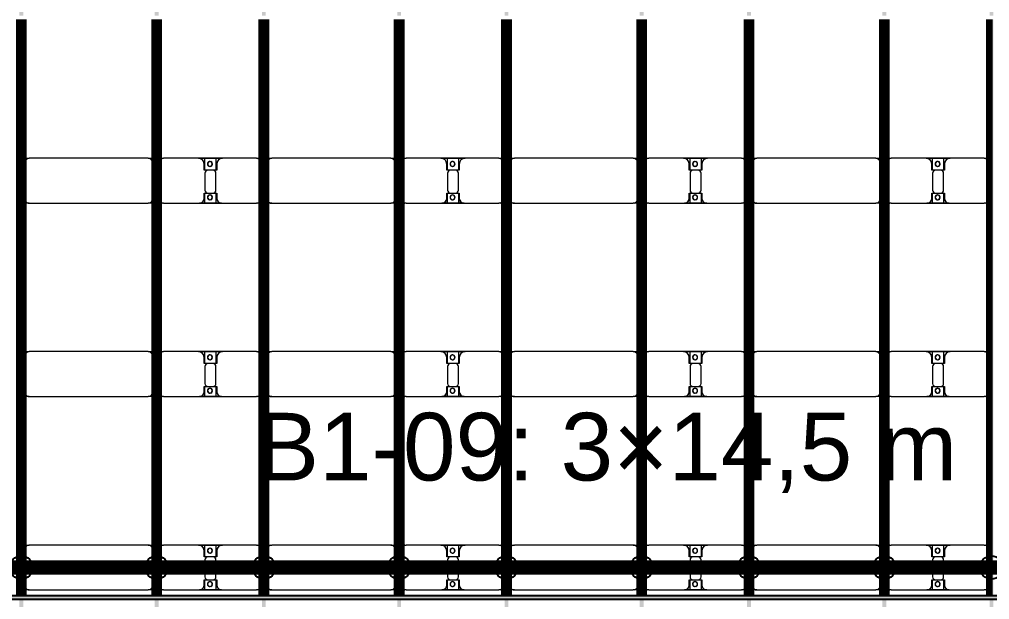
# Model space of a CAD drawing. Header units: millimetres. Extents: x -268744 to 115753, y -96240 to -10461.
# Drawn here: x -129239 to -119199, y -64648 to -58647 of the extents above; entities that cross this region are included whole.
import ezdxf

# ---------------------------------------------------------------- set-up
doc = ezdxf.new("R2010")
doc.units = ezdxf.units.MM
doc.layers.add('A-GENM', color=13, linetype='Continuous', lineweight=9)
doc.layers.add('S-BEAM', color=12, linetype='Continuous', lineweight=9)
doc.layers.add('GC-GHI CHU', color=2, linetype='Continuous')
doc.layers.add('GC-HOP 40x60 GIA CUONG', color=1, linetype='Continuous')
doc.styles.add('GC_VN', font='arial.ttf')

# ---------------------------------------------------------------- blocks, each defined once
blk = doc.blocks.new('Dầm C52 - Hộp 40x60-V24-KHUNG KẾT CẤU BÈ PIN 1')
at = {"layer": 'S-BEAM', "lineweight": 25}
blk.add_hatch(color=4, dxfattribs=at).paths.add_polyline_path([(-145811, -20), (145811, -20), (145811, 20), (-145811, 20)])
at = {"layer": 'S-BEAM', "color": 4, "lineweight": 25}
for p, q in [((-145811, 20), (145811, 20)), ((145811, -20), (-145811, -20))]:
    blk.add_line(p, q, dxfattribs=at)
blk = doc.blocks.new('Dai phao do pin - DẢI PHAO ĐỠ PIN-V32-KHUNG KẾT CẤU BÈ PIN 1')
at = {"layer": 'A-GENM', "color": 7}
for p, q in [((52028, 242), (52090, 242)), ((52028, 242), (52090, 242)), ((53320, 242), (52090, 242)), ((53320, 242), (53388, 242)), ((53320, 242), (53388, 242)), ((53428, 242), (53480, 242)), ((53428, 242), (53480, 242)), ((53840, 242), (53480, 242)), ((53840, 242), (54022, 242)), ((54022, 242), (53840, 242)), ((53908, 242), (54090, 242)), ((53908, 116), (53908, 242)), ((54090, 242), (53908, 242)), ((54022, 242), (54022, 116)), ((54440, 242), (54090, 242)), ((54440, 242), (54498, 242)), ((54440, 242), (54498, 242)), ((54538, 242), (54600, 242)), ((54538, 242), (54600, 242)), ((55830, 242), (54600, 242)), ((55830, 242), (55898, 242)), ((55830, 242), (55898, 242)), ((55938, 242), (55990, 242)), ((55938, 242), (55990, 242)), ((56350, 242), (55990, 242)), ((56350, 242), (56532, 242)), ((56532, 242), (56350, 242)), ((56418, 242), (56600, 242)), ((56418, 116), (56418, 242)), ((56600, 242), (56418, 242)), ((56532, 242), (56532, 116)), ((56950, 242), (56600, 242)), ((56950, 242), (57008, 242)), ((56950, 242), (57008, 242)), ((57048, 242), (57110, 242)), ((57048, 242), (57110, 242)), ((58340, 242), (57110, 242)), ((58340, 242), (58408, 242)), ((58340, 242), (58408, 242)), ((58448, 242), (58500, 242)), ((58448, 242), (58500, 242)), ((58860, 242), (58500, 242)), ((58860, 242), (59042, 242)), ((59042, 242), (58860, 242)), ((58928, 242), (59110, 242)), ((58928, 116), (58928, 242)), ((59110, 242), (58928, 242)), ((59042, 242), (59042, 116)), ((59460, 242), (59110, 242)), ((59460, 242), (59518, 242)), ((59460, 242), (59518, 242)), ((59558, 242), (59620, 242)), ((59558, 242), (59620, 242)), ((60850, 242), (59620, 242)), ((60850, 242), (60918, 242)), ((60850, 242), (60918, 242)), ((60958, 242), (61010, 242)), ((60958, 242), (61010, 242)), ((61370, 242), (61010, 242)), ((61370, 242), (61552, 242)), ((61552, 242), (61370, 242)), ((61438, 242), (61620, 242)), ((61438, 116), (61438, 242)), ((61620, 242), (61438, 242)), ((61552, 242), (61552, 116)), ((61970, 242), (61620, 242)), ((61970, 242), (62028, 242)), ((61970, 242), (62028, 242)), ((52040, 192), (52040, -173)), ((53370, -173), (53370, 192)), ((53430, 192), (53430, -173)), ((53900, 118), (53900, 182)), ((53992, 118), (53900, 118)), ((54030, 118), (53938, 118)), ((54030, 182), (54030, 118)), ((54490, -173), (54490, 192)), ((54550, 192), (54550, -173)), ((55880, -173), (55880, 192)), ((55940, 192), (55940, -173)), ((56410, 118), (56410, 182)), ((56502, 118), (56410, 118)), ((56540, 118), (56448, 118)), ((56540, 182), (56540, 118)), ((57000, -173), (57000, 192)), ((57060, 192), (57060, -173)), ((58390, -173), (58390, 192)), ((58450, 192), (58450, -173)), ((58920, 118), (58920, 182)), ((59012, 118), (58920, 118)), ((59050, 118), (58958, 118)), ((59050, 182), (59050, 118)), ((59510, -173), (59510, 192)), ((59570, 192), (59570, -173)), ((60900, -173), (60900, 192)), ((60960, 192), (60960, -173)), ((61430, 118), (61430, 182)), ((61522, 118), (61430, 118)), ((61560, 118), (61468, 118)), ((61560, 182), (61560, 118)), ((62020, -173), (62020, 192)), ((53908, 88), (53908, -88)), ((54022, -88), (54022, 88)), ((56418, 88), (56418, -88)), ((56532, -88), (56532, 88)), ((58928, 88), (58928, -88)), ((59042, -88), (59042, 88)), ((61438, 88), (61438, -88)), ((61552, -88), (61552, 88)), ((53900, -173), (53900, -118)), ((53900, -118), (53992, -118)), ((53908, -223), (53908, -116)), ((53938, -118), (54030, -118)), ((54022, -116), (54022, -223)), ((54030, -118), (54030, -173)), ((56410, -173), (56410, -118)), ((56410, -118), (56502, -118)), ((56418, -223), (56418, -116)), ((56448, -118), (56540, -118)), ((56532, -116), (56532, -223)), ((56540, -118), (56540, -173)), ((58920, -173), (58920, -118)), ((58920, -118), (59012, -118)), ((58928, -223), (58928, -116)), ((58958, -118), (59050, -118)), ((59042, -116), (59042, -223)), ((59050, -118), (59050, -173)), ((61430, -173), (61430, -118)), ((61430, -118), (61522, -118)), ((61438, -223), (61438, -116)), ((61468, -118), (61560, -118)), ((61552, -116), (61552, -223)), ((61560, -118), (61560, -173)), ((52090, -223), (52028, -223)), ((52090, -223), (52028, -223)), ((52090, -223), (53320, -223)), ((53388, -223), (53320, -223)), ((53388, -223), (53320, -223)), ((53480, -223), (53428, -223)), ((53480, -223), (53428, -223)), ((53480, -223), (53850, -223)), ((54022, -223), (53850, -223)), ((53850, -223), (54022, -223)), ((54080, -223), (53908, -223)), ((53908, -223), (54080, -223)), ((54080, -223), (54440, -223)), ((54498, -223), (54440, -223)), ((54498, -223), (54440, -223)), ((54600, -223), (54538, -223)), ((54600, -223), (54538, -223)), ((54600, -223), (55830, -223)), ((55898, -223), (55830, -223)), ((55898, -223), (55830, -223)), ((55990, -223), (55938, -223)), ((55990, -223), (55938, -223)), ((55990, -223), (56360, -223)), ((56532, -223), (56360, -223)), ((56360, -223), (56532, -223)), ((56590, -223), (56418, -223)), ((56418, -223), (56590, -223)), ((56590, -223), (56950, -223)), ((57008, -223), (56950, -223)), ((57008, -223), (56950, -223)), ((57110, -223), (57048, -223)), ((57110, -223), (57048, -223)), ((57110, -223), (58340, -223)), ((58408, -223), (58340, -223)), ((58408, -223), (58340, -223)), ((58500, -223), (58448, -223)), ((58500, -223), (58448, -223)), ((58500, -223), (58870, -223)), ((59042, -223), (58870, -223)), ((58870, -223), (59042, -223)), ((59100, -223), (58928, -223)), ((58928, -223), (59100, -223)), ((59100, -223), (59460, -223)), ((59518, -223), (59460, -223)), ((59518, -223), (59460, -223)), ((59620, -223), (59558, -223)), ((59620, -223), (59558, -223)), ((59620, -223), (60850, -223)), ((60918, -223), (60850, -223)), ((60918, -223), (60850, -223)), ((61010, -223), (60958, -223)), ((61010, -223), (60958, -223)), ((61010, -223), (61380, -223)), ((61552, -223), (61380, -223)), ((61380, -223), (61552, -223)), ((61610, -223), (61438, -223)), ((61438, -223), (61610, -223)), ((61610, -223), (61970, -223)), ((62028, -223), (61970, -223)), ((62028, -223), (61970, -223))]:
    blk.add_line(p, q, dxfattribs=at)
for centre, radius, start, end in [((52090, 192), 50, 90, 180), ((52090, 192), 50, 150, 180), ((52090, 192), 50, 105, 135), ((53320, 192), 50, 360, 90), ((53320, 192), 50, 60, 90), ((53320, 192), 50, 15, 30), ((53480, 192), 50, 90, 180), ((53480, 192), 50, 105, 180), ((53840, 182), 60, 0, 90), ((53840, 182), 60, 0, 60), ((53959, 183), 25, 360, 180), ((53959, 183), 25, 360, 165), ((53961, 183), 25, 0, 180), ((53961, 183), 25, 90, 180), ((53961, 183), 25, 15, 75), ((54090, 182), 60, 90, 180), ((54090, 182), 60, 120, 180), ((54440, 192), 50, 0, 90), ((54440, 192), 50, 0, 75), ((54600, 192), 50, 90, 180), ((54600, 192), 50, 150, 180), ((54600, 192), 50, 105, 135), ((55830, 192), 50, 360, 90), ((55830, 192), 50, 60, 90), ((55830, 192), 50, 15, 30), ((55990, 192), 50, 90, 180), ((55990, 192), 50, 105, 180), ((56350, 182), 60, 0, 90), ((56350, 182), 60, 0, 60), ((56469, 183), 25, 360, 180), ((56469, 183), 25, 360, 165), ((56471, 183), 25, 0, 180), ((56471, 183), 25, 90, 180), ((56471, 183), 25, 15, 75), ((56600, 182), 60, 90, 180), ((56600, 182), 60, 120, 180), ((56950, 192), 50, 0, 90), ((56950, 192), 50, 0, 75), ((57110, 192), 50, 90, 180), ((57110, 192), 50, 150, 180), ((57110, 192), 50, 105, 135), ((58340, 192), 50, 0, 90), ((58340, 192), 50, 60, 90), ((58340, 192), 50, 15, 30), ((58500, 192), 50, 90, 180), ((58500, 192), 50, 105, 180), ((58860, 182), 60, 0, 90), ((58860, 182), 60, 0, 60), ((58979, 183), 25, 360, 180), ((58979, 183), 25, 360, 165), ((58981, 183), 25, 360, 180), ((58981, 183), 25, 90, 180), ((58981, 183), 25, 15, 75), ((59110, 182), 60, 90, 180), ((59110, 182), 60, 120, 180), ((59460, 192), 50, 360, 90), ((59460, 192), 50, 360, 75), ((59620, 192), 50, 90, 180), ((59620, 192), 50, 150, 180), ((59620, 192), 50, 105, 135), ((60850, 192), 50, 0, 90), ((60850, 192), 50, 59.6775, 90), ((60850, 192), 50, 15, 30), ((61010, 192), 50, 90, 180), ((61010, 192), 50, 105, 180), ((61370, 182), 60, 360, 90), ((61370, 182), 60, 360, 60), ((61489, 183), 25, 360, 180), ((61489, 183), 25, 360, 165), ((61491, 183), 25, 360, 180), ((61491, 183), 25, 90, 180), ((61491, 183), 25, 15, 75), ((61620, 182), 60, 90, 180), ((61620, 182), 60, 120, 180), ((61970, 192), 50, 360, 90), ((61970, 192), 50, 360, 75), ((53938, 88), 30, 90, 180), ((53959, 183), 25, 180, 360), ((53961, 183), 25, 180, 0), ((53961, 183), 25, 180, 300), ((53959, 183), 25, 210, 360), ((53961, 183), 25, 330, 345), ((53992, 88), 30, 0, 90), ((56448, 88), 30, 90, 180), ((56469, 183), 25, 180, 360), ((56471, 183), 25, 180, 0), ((56471, 183), 25, 180, 300), ((56469, 183), 25, 210, 360), ((56471, 183), 25, 330, 345), ((56502, 88), 30, 0, 90), ((58958, 88), 30, 90, 180), ((58979, 183), 25, 180, 0), ((58981, 183), 25, 180, 0), ((58981, 183), 25, 180, 300), ((58979, 183), 25, 210, 0), ((58981, 183), 25, 330, 345), ((59012, 88), 30, 360, 90), ((61468, 88), 30, 90, 180), ((61489, 183), 25, 180, 0), ((61491, 183), 25, 180, 0), ((61491, 183), 25, 180, 300), ((61489, 183), 25, 210, 360), ((61491, 183), 25, 330, 345), ((61522, 88), 30, 360, 90), ((53938, -88), 30, 180, 270), ((53992, -88), 30, 270, 0), ((56448, -88), 30, 180, 270), ((56502, -88), 30, 270, 0), ((58958, -88), 30, 180, 270), ((59012, -88), 30, 270, 0), ((61468, -88), 30, 180, 270), ((61522, -88), 30, 270, 0), ((52090, -173), 50, 180, 270), ((52090, -173), 50, 180, 210), ((53320, -173), 50, 270, 0), ((53320, -173), 50, 330, 0), ((53480, -173), 50, 180, 270), ((53480, -173), 50, 180, 255), ((53850, -173), 50, 270, 360), ((53850, -173), 50, 285, 360), ((53959, -162), 25, 360, 180), ((53959, -162), 25, 105, 165), ((53959, -162), 25, 180, 360), ((53959, -162), 25, 195, 360), ((53961, -162), 25, 0, 180), ((53961, -162), 25, 105, 180), ((53961, -162), 25, 180, 0), ((53961, -162), 25, 180, 270), ((53959, -162), 25, 360, 75), ((53961, -162), 25, 15, 75), ((53961, -162), 25, 285, 345), ((54080, -173), 50, 180, 270), ((54080, -173), 50, 180, 255), ((54440, -173), 50, 270, 360), ((54440, -173), 50, 285, 360), ((54600, -173), 50, 180, 270), ((54600, -173), 50, 180, 210), ((55830, -173), 50, 270, 0), ((55830, -173), 50, 330, 0), ((55990, -173), 50, 180, 270), ((55990, -173), 50, 180, 255), ((56360, -173), 50, 270, 360), ((56360, -173), 50, 285, 0), ((56469, -162), 25, 360, 180), ((56469, -162), 25, 105, 165), ((56469, -162), 25, 180, 0), ((56469, -162), 25, 195, 0), ((56471, -162), 25, 0, 180), ((56471, -162), 25, 105, 180), ((56471, -162), 25, 180, 0), ((56471, -162), 25, 180, 270), ((56469, -162), 25, 360, 75), ((56471, -162), 25, 15, 75), ((56471, -162), 25, 285, 345), ((56590, -173), 50, 180, 270), ((56590, -173), 50, 180, 255), ((56950, -173), 50, 270, 0), ((56950, -173), 50, 285, 0), ((57110, -173), 50, 180, 270), ((57110, -173), 50, 180, 210), ((58340, -173), 50, 270, 0), ((58340, -173), 50, 330, 360), ((58500, -173), 50, 180, 270), ((58500, -173), 50, 180, 255), ((58870, -173), 50, 270, 0), ((58870, -173), 50, 285, 0), ((58979, -162), 25, 360, 180), ((58979, -162), 25, 105, 165), ((58979, -162), 25, 180, 360), ((58979, -162), 25, 195, 360), ((58981, -162), 25, 360, 180), ((58981, -162), 25, 105, 180), ((58981, -162), 25, 180, 0), ((58981, -162), 25, 180, 270), ((58979, -162), 25, 360, 75), ((58981, -162), 25, 15, 75), ((58981, -162), 25, 285, 345), ((59100, -173), 50, 180, 270), ((59100, -173), 50, 180, 255), ((59460, -173), 50, 270, 360), ((59460, -173), 50, 285, 360), ((59620, -173), 50, 180, 270), ((59620, -173), 50, 180, 210), ((60850, -173), 50, 270, 360), ((60850, -173), 50, 330, 360), ((61010, -173), 50, 180, 270), ((61010, -173), 50, 180, 255), ((61380, -173), 50, 270, 0), ((61380, -173), 50, 285, 0), ((61489, -162), 25, 360, 180), ((61489, -162), 25, 105, 165), ((61489, -162), 25, 180, 360), ((61489, -162), 25, 195, 360), ((61491, -162), 25, 360, 180), ((61491, -162), 25, 105, 180), ((61491, -162), 25, 180, 0), ((61491, -162), 25, 180, 270), ((61489, -162), 25, 360, 75), ((61491, -162), 25, 15, 75), ((61491, -162), 25, 285, 345), ((61610, -173), 50, 180, 270), ((61610, -173), 50, 180, 255), ((61970, -173), 50, 270, 0), ((61970, -173), 50, 285, 0), ((52090, -173), 50, 240, 270), ((53320, -173), 50, 285, 300), ((54600, -173), 50, 240, 270), ((55830, -173), 50, 285, 300), ((57110, -173), 50, 240, 270), ((58340, -173), 50, 285, 300), ((59620, -173), 50, 240, 270), ((60850, -173), 50, 285, 300)]:
    blk.add_arc(centre, radius, start, end, dxfattribs=at)
blk = doc.blocks.new('Dai phao do pin - DẢI PHAO ĐỠ PIN-V33-KHUNG KẾT CẤU BÈ PIN 1')
at = {"layer": 'A-GENM', "color": 7}
for p, q in [((52028, 242), (52090, 242)), ((52028, 242), (52090, 242)), ((53320, 242), (52090, 242)), ((53320, 242), (53388, 242)), ((53320, 242), (53388, 242)), ((53428, 242), (53480, 242)), ((53428, 242), (53480, 242)), ((53840, 242), (53480, 242)), ((53840, 242), (54022, 242)), ((54022, 242), (53840, 242)), ((53908, 242), (54090, 242)), ((53908, 116), (53908, 242)), ((54090, 242), (53908, 242)), ((54022, 242), (54022, 116)), ((54440, 242), (54090, 242)), ((54440, 242), (54498, 242)), ((54440, 242), (54498, 242)), ((54538, 242), (54600, 242)), ((54538, 242), (54600, 242)), ((55830, 242), (54600, 242)), ((55830, 242), (55898, 242)), ((55830, 242), (55898, 242)), ((55938, 242), (55990, 242)), ((55938, 242), (55990, 242)), ((56350, 242), (55990, 242)), ((56350, 242), (56532, 242)), ((56532, 242), (56350, 242)), ((56418, 242), (56600, 242)), ((56418, 116), (56418, 242)), ((56600, 242), (56418, 242)), ((56532, 242), (56532, 116)), ((56950, 242), (56600, 242)), ((56950, 242), (57008, 242)), ((56950, 242), (57008, 242)), ((57048, 242), (57110, 242)), ((57048, 242), (57110, 242)), ((58340, 242), (57110, 242)), ((58340, 242), (58408, 242)), ((58340, 242), (58408, 242)), ((58448, 242), (58500, 242)), ((58448, 242), (58500, 242)), ((58860, 242), (58500, 242)), ((58860, 242), (59042, 242)), ((59042, 242), (58860, 242)), ((58928, 242), (59110, 242)), ((58928, 116), (58928, 242)), ((59110, 242), (58928, 242)), ((59042, 242), (59042, 116)), ((59460, 242), (59110, 242)), ((59460, 242), (59518, 242)), ((59460, 242), (59518, 242)), ((59558, 242), (59620, 242)), ((59558, 242), (59620, 242)), ((60850, 242), (59620, 242)), ((60850, 242), (60918, 242)), ((60850, 242), (60918, 242)), ((60958, 242), (61010, 242)), ((60958, 242), (61010, 242)), ((61370, 242), (61010, 242)), ((61370, 242), (61552, 242)), ((61552, 242), (61370, 242)), ((61438, 242), (61620, 242)), ((61438, 116), (61438, 242)), ((61620, 242), (61438, 242)), ((61552, 242), (61552, 116)), ((61970, 242), (61620, 242)), ((61970, 242), (62028, 242)), ((61970, 242), (62028, 242)), ((52040, 192), (52040, -173)), ((53370, -173), (53370, 192)), ((53430, 192), (53430, -173)), ((53900, 118), (53900, 182)), ((53992, 118), (53900, 118)), ((54030, 118), (53938, 118)), ((54030, 182), (54030, 118)), ((54490, -173), (54490, 192)), ((54550, 192), (54550, -173)), ((55880, -173), (55880, 192)), ((55940, 192), (55940, -173)), ((56410, 118), (56410, 182)), ((56502, 118), (56410, 118)), ((56540, 118), (56448, 118)), ((56540, 182), (56540, 118)), ((57000, -173), (57000, 192)), ((57060, 192), (57060, -173)), ((58390, -173), (58390, 192)), ((58450, 192), (58450, -173)), ((58920, 118), (58920, 182)), ((59012, 118), (58920, 118)), ((59050, 118), (58958, 118)), ((59050, 182), (59050, 118)), ((59510, -173), (59510, 192)), ((59570, 192), (59570, -173)), ((60900, -173), (60900, 192)), ((60960, 192), (60960, -173)), ((61430, 118), (61430, 182)), ((61522, 118), (61430, 118)), ((61560, 118), (61468, 118)), ((61560, 182), (61560, 118)), ((62020, -173), (62020, 192)), ((53908, 88), (53908, -88)), ((54022, -88), (54022, 88)), ((56418, 88), (56418, -88)), ((56532, -88), (56532, 88)), ((58928, 88), (58928, -88)), ((59042, -88), (59042, 88)), ((61438, 88), (61438, -88)), ((61552, -88), (61552, 88)), ((53900, -173), (53900, -118)), ((53900, -118), (53992, -118)), ((53908, -223), (53908, -116)), ((53938, -118), (54030, -118)), ((54022, -116), (54022, -223)), ((54030, -118), (54030, -173)), ((56410, -173), (56410, -118)), ((56410, -118), (56502, -118)), ((56418, -223), (56418, -116)), ((56448, -118), (56540, -118)), ((56532, -116), (56532, -223)), ((56540, -118), (56540, -173)), ((58920, -173), (58920, -118)), ((58920, -118), (59012, -118)), ((58928, -223), (58928, -116)), ((58958, -118), (59050, -118)), ((59042, -116), (59042, -223)), ((59050, -118), (59050, -173)), ((61430, -173), (61430, -118)), ((61430, -118), (61522, -118)), ((61438, -223), (61438, -116)), ((61468, -118), (61560, -118)), ((61552, -116), (61552, -223)), ((61560, -118), (61560, -173)), ((52090, -223), (52028, -223)), ((52090, -223), (52028, -223)), ((52090, -223), (53320, -223)), ((53388, -223), (53320, -223)), ((53388, -223), (53320, -223)), ((53480, -223), (53428, -223)), ((53480, -223), (53428, -223)), ((53480, -223), (53850, -223)), ((54022, -223), (53850, -223)), ((53850, -223), (54022, -223)), ((54080, -223), (53908, -223)), ((53908, -223), (54080, -223)), ((54080, -223), (54440, -223)), ((54498, -223), (54440, -223)), ((54498, -223), (54440, -223)), ((54600, -223), (54538, -223)), ((54600, -223), (54538, -223)), ((54600, -223), (55830, -223)), ((55898, -223), (55830, -223)), ((55898, -223), (55830, -223)), ((55990, -223), (55938, -223)), ((55990, -223), (55938, -223)), ((55990, -223), (56360, -223)), ((56532, -223), (56360, -223)), ((56360, -223), (56532, -223)), ((56590, -223), (56418, -223)), ((56418, -223), (56590, -223)), ((56590, -223), (56950, -223)), ((57008, -223), (56950, -223)), ((57008, -223), (56950, -223)), ((57110, -223), (57048, -223)), ((57110, -223), (57048, -223)), ((57110, -223), (58340, -223)), ((58408, -223), (58340, -223)), ((58408, -223), (58340, -223)), ((58500, -223), (58448, -223)), ((58500, -223), (58448, -223)), ((58500, -223), (58870, -223)), ((59042, -223), (58870, -223)), ((58870, -223), (59042, -223)), ((59100, -223), (58928, -223)), ((58928, -223), (59100, -223)), ((59100, -223), (59460, -223)), ((59518, -223), (59460, -223)), ((59518, -223), (59460, -223)), ((59620, -223), (59558, -223)), ((59620, -223), (59558, -223)), ((59620, -223), (60850, -223)), ((60918, -223), (60850, -223)), ((60918, -223), (60850, -223)), ((61010, -223), (60958, -223)), ((61010, -223), (60958, -223)), ((61010, -223), (61380, -223)), ((61552, -223), (61380, -223)), ((61380, -223), (61552, -223)), ((61610, -223), (61438, -223)), ((61438, -223), (61610, -223)), ((61610, -223), (61970, -223)), ((62028, -223), (61970, -223)), ((62028, -223), (61970, -223))]:
    blk.add_line(p, q, dxfattribs=at)
for centre, radius, start, end in [((52090, 192), 50, 90, 180), ((52090, 192), 50, 150, 180), ((52090, 192), 50, 105, 135), ((53320, 192), 50, 360, 90), ((53320, 192), 50, 60, 90), ((53320, 192), 50, 15, 30), ((53480, 192), 50, 90, 180), ((53480, 192), 50, 105, 180), ((53840, 182), 60, 0, 90), ((53840, 182), 60, 0, 60), ((53959, 183), 25, 360, 180), ((53959, 183), 25, 360, 165), ((53961, 183), 25, 0, 180), ((53961, 183), 25, 90, 180), ((53961, 183), 25, 15, 75), ((54090, 182), 60, 90, 180), ((54090, 182), 60, 120, 180), ((54440, 192), 50, 0, 90), ((54440, 192), 50, 0, 75), ((54600, 192), 50, 90, 180), ((54600, 192), 50, 150, 180), ((54600, 192), 50, 105, 135), ((55830, 192), 50, 360, 90), ((55830, 192), 50, 60, 90), ((55830, 192), 50, 15, 30), ((55990, 192), 50, 90, 180), ((55990, 192), 50, 105, 180), ((56350, 182), 60, 0, 90), ((56350, 182), 60, 0, 60), ((56469, 183), 25, 360, 180), ((56469, 183), 25, 360, 165), ((56471, 183), 25, 0, 180), ((56471, 183), 25, 90, 180), ((56471, 183), 25, 15, 75), ((56600, 182), 60, 90, 180), ((56600, 182), 60, 120, 180), ((56950, 192), 50, 0, 90), ((56950, 192), 50, 0, 75), ((57110, 192), 50, 90, 180), ((57110, 192), 50, 150, 180), ((57110, 192), 50, 105, 135), ((58340, 192), 50, 0, 90), ((58340, 192), 50, 60, 90), ((58340, 192), 50, 15, 30), ((58500, 192), 50, 90, 180), ((58500, 192), 50, 105, 180), ((58860, 182), 60, 0, 90), ((58860, 182), 60, 0, 60), ((58979, 183), 25, 360, 180), ((58979, 183), 25, 360, 165), ((58981, 183), 25, 360, 180), ((58981, 183), 25, 90, 180), ((58981, 183), 25, 15, 75), ((59110, 182), 60, 90, 180), ((59110, 182), 60, 120, 180), ((59460, 192), 50, 360, 90), ((59460, 192), 50, 360, 75), ((59620, 192), 50, 90, 180), ((59620, 192), 50, 150, 180), ((59620, 192), 50, 105, 135), ((60850, 192), 50, 0, 90), ((60850, 192), 50, 59.6775, 90), ((60850, 192), 50, 15, 30), ((61010, 192), 50, 90, 180), ((61010, 192), 50, 105, 180), ((61370, 182), 60, 360, 90), ((61370, 182), 60, 360, 60), ((61489, 183), 25, 360, 180), ((61489, 183), 25, 360, 165), ((61491, 183), 25, 360, 180), ((61491, 183), 25, 90, 180), ((61491, 183), 25, 15, 75), ((61620, 182), 60, 90, 180), ((61620, 182), 60, 120, 180), ((61970, 192), 50, 360, 90), ((61970, 192), 50, 360, 75), ((53938, 88), 30, 90, 180), ((53959, 183), 25, 180, 360), ((53961, 183), 25, 180, 0), ((53961, 183), 25, 180, 300), ((53959, 183), 25, 210, 360), ((53961, 183), 25, 330, 345), ((53992, 88), 30, 0, 90), ((56448, 88), 30, 90, 180), ((56469, 183), 25, 180, 360), ((56471, 183), 25, 180, 0), ((56471, 183), 25, 180, 300), ((56469, 183), 25, 210, 360), ((56471, 183), 25, 330, 345), ((56502, 88), 30, 0, 90), ((58958, 88), 30, 90, 180), ((58979, 183), 25, 180, 0), ((58981, 183), 25, 180, 0), ((58981, 183), 25, 180, 300), ((58979, 183), 25, 210, 0), ((58981, 183), 25, 330, 345), ((59012, 88), 30, 360, 90), ((61468, 88), 30, 90, 180), ((61489, 183), 25, 180, 0), ((61491, 183), 25, 180, 0), ((61491, 183), 25, 180, 300), ((61489, 183), 25, 210, 360), ((61491, 183), 25, 330, 345), ((61522, 88), 30, 360, 90), ((53938, -88), 30, 180, 270), ((53992, -88), 30, 270, 0), ((56448, -88), 30, 180, 270), ((56502, -88), 30, 270, 0), ((58958, -88), 30, 180, 270), ((59012, -88), 30, 270, 0), ((61468, -88), 30, 180, 270), ((61522, -88), 30, 270, 0), ((52090, -173), 50, 180, 270), ((52090, -173), 50, 180, 210), ((53320, -173), 50, 270, 0), ((53320, -173), 50, 330, 0), ((53480, -173), 50, 180, 270), ((53480, -173), 50, 180, 255), ((53850, -173), 50, 270, 360), ((53850, -173), 50, 285, 360), ((53959, -162), 25, 360, 180), ((53959, -162), 25, 105, 165), ((53959, -162), 25, 180, 360), ((53959, -162), 25, 195, 360), ((53961, -162), 25, 0, 180), ((53961, -162), 25, 105, 180), ((53961, -162), 25, 180, 0), ((53961, -162), 25, 180, 270), ((53959, -162), 25, 360, 75), ((53961, -162), 25, 15, 75), ((53961, -162), 25, 285, 345), ((54080, -173), 50, 180, 270), ((54080, -173), 50, 180, 255), ((54440, -173), 50, 270, 360), ((54440, -173), 50, 285, 360), ((54600, -173), 50, 180, 270), ((54600, -173), 50, 180, 210), ((55830, -173), 50, 270, 0), ((55830, -173), 50, 330, 0), ((55990, -173), 50, 180, 270), ((55990, -173), 50, 180, 255), ((56360, -173), 50, 270, 360), ((56360, -173), 50, 285, 0), ((56469, -162), 25, 360, 180), ((56469, -162), 25, 105, 165), ((56469, -162), 25, 180, 0), ((56469, -162), 25, 195, 0), ((56471, -162), 25, 0, 180), ((56471, -162), 25, 105, 180), ((56471, -162), 25, 180, 0), ((56471, -162), 25, 180, 270), ((56469, -162), 25, 360, 75), ((56471, -162), 25, 15, 75), ((56471, -162), 25, 285, 345), ((56590, -173), 50, 180, 270), ((56590, -173), 50, 180, 255), ((56950, -173), 50, 270, 0), ((56950, -173), 50, 285, 0), ((57110, -173), 50, 180, 270), ((57110, -173), 50, 180, 210), ((58340, -173), 50, 270, 0), ((58340, -173), 50, 330, 360), ((58500, -173), 50, 180, 270), ((58500, -173), 50, 180, 255), ((58870, -173), 50, 270, 0), ((58870, -173), 50, 285, 0), ((58979, -162), 25, 360, 180), ((58979, -162), 25, 105, 165), ((58979, -162), 25, 180, 360), ((58979, -162), 25, 195, 360), ((58981, -162), 25, 360, 180), ((58981, -162), 25, 105, 180), ((58981, -162), 25, 180, 0), ((58981, -162), 25, 180, 270), ((58979, -162), 25, 360, 75), ((58981, -162), 25, 15, 75), ((58981, -162), 25, 285, 345), ((59100, -173), 50, 180, 270), ((59100, -173), 50, 180, 255), ((59460, -173), 50, 270, 360), ((59460, -173), 50, 285, 360), ((59620, -173), 50, 180, 270), ((59620, -173), 50, 180, 210), ((60850, -173), 50, 270, 360), ((60850, -173), 50, 330, 360), ((61010, -173), 50, 180, 270), ((61010, -173), 50, 180, 255), ((61380, -173), 50, 270, 0), ((61380, -173), 50, 285, 0), ((61489, -162), 25, 360, 180), ((61489, -162), 25, 105, 165), ((61489, -162), 25, 180, 360), ((61489, -162), 25, 195, 360), ((61491, -162), 25, 360, 180), ((61491, -162), 25, 105, 180), ((61491, -162), 25, 180, 0), ((61491, -162), 25, 180, 270), ((61489, -162), 25, 360, 75), ((61491, -162), 25, 15, 75), ((61491, -162), 25, 285, 345), ((61610, -173), 50, 180, 270), ((61610, -173), 50, 180, 255), ((61970, -173), 50, 270, 0), ((61970, -173), 50, 285, 0), ((52090, -173), 50, 240, 270), ((53320, -173), 50, 285, 300), ((54600, -173), 50, 240, 270), ((55830, -173), 50, 285, 300), ((57110, -173), 50, 240, 270), ((58340, -173), 50, 285, 300), ((59620, -173), 50, 240, 270), ((60850, -173), 50, 285, 300)]:
    blk.add_arc(centre, radius, start, end, dxfattribs=at)
blk = doc.blocks.new('Dai phao do pin - DẢI PHAO ĐỠ PIN-V34-KHUNG KẾT CẤU BÈ PIN 1')
at = {"layer": 'A-GENM', "color": 7}
for p, q in [((52028, 242), (52090, 242)), ((52028, 242), (52090, 242)), ((53320, 242), (52090, 242)), ((53320, 242), (53388, 242)), ((53320, 242), (53388, 242)), ((53428, 242), (53480, 242)), ((53428, 242), (53480, 242)), ((53840, 242), (53480, 242)), ((53840, 242), (54022, 242)), ((54022, 242), (53840, 242)), ((53908, 242), (54090, 242)), ((53908, 116), (53908, 242)), ((54090, 242), (53908, 242)), ((54022, 242), (54022, 116)), ((54440, 242), (54090, 242)), ((54440, 242), (54498, 242)), ((54440, 242), (54498, 242)), ((54538, 242), (54600, 242)), ((54538, 242), (54600, 242)), ((55830, 242), (54600, 242)), ((55830, 242), (55898, 242)), ((55830, 242), (55898, 242)), ((55938, 242), (55990, 242)), ((55938, 242), (55990, 242)), ((56350, 242), (55990, 242)), ((56350, 242), (56532, 242)), ((56532, 242), (56350, 242)), ((56418, 242), (56600, 242)), ((56418, 116), (56418, 242)), ((56600, 242), (56418, 242)), ((56532, 242), (56532, 116)), ((56950, 242), (56600, 242)), ((56950, 242), (57008, 242)), ((56950, 242), (57008, 242)), ((57048, 242), (57110, 242)), ((57048, 242), (57110, 242)), ((58340, 242), (57110, 242)), ((58340, 242), (58408, 242)), ((58340, 242), (58408, 242)), ((58448, 242), (58500, 242)), ((58448, 242), (58500, 242)), ((58860, 242), (58500, 242)), ((58860, 242), (59042, 242)), ((59042, 242), (58860, 242)), ((58928, 242), (59110, 242)), ((58928, 116), (58928, 242)), ((59110, 242), (58928, 242)), ((59042, 242), (59042, 116)), ((59460, 242), (59110, 242)), ((59460, 242), (59518, 242)), ((59460, 242), (59518, 242)), ((59558, 242), (59620, 242)), ((59558, 242), (59620, 242)), ((60850, 242), (59620, 242)), ((60850, 242), (60918, 242)), ((60850, 242), (60918, 242)), ((60958, 242), (61010, 242)), ((60958, 242), (61010, 242)), ((61370, 242), (61010, 242)), ((61370, 242), (61552, 242)), ((61552, 242), (61370, 242)), ((61438, 242), (61620, 242)), ((61438, 116), (61438, 242)), ((61620, 242), (61438, 242)), ((61552, 242), (61552, 116)), ((61970, 242), (61620, 242)), ((61970, 242), (62028, 242)), ((61970, 242), (62028, 242)), ((52040, 192), (52040, -173)), ((53370, -173), (53370, 192)), ((53430, 192), (53430, -173)), ((53900, 118), (53900, 182)), ((53992, 118), (53900, 118)), ((54030, 118), (53938, 118)), ((54030, 182), (54030, 118)), ((54490, -173), (54490, 192)), ((54550, 192), (54550, -173)), ((55880, -173), (55880, 192)), ((55940, 192), (55940, -173)), ((56410, 118), (56410, 182)), ((56502, 118), (56410, 118)), ((56540, 118), (56448, 118)), ((56540, 182), (56540, 118)), ((57000, -173), (57000, 192)), ((57060, 192), (57060, -173)), ((58390, -173), (58390, 192)), ((58450, 192), (58450, -173)), ((58920, 118), (58920, 182)), ((59012, 118), (58920, 118)), ((59050, 118), (58958, 118)), ((59050, 182), (59050, 118)), ((59510, -173), (59510, 192)), ((59570, 192), (59570, -173)), ((60900, -173), (60900, 192)), ((60960, 192), (60960, -173)), ((61430, 118), (61430, 182)), ((61522, 118), (61430, 118)), ((61560, 118), (61468, 118)), ((61560, 182), (61560, 118)), ((62020, -173), (62020, 192)), ((53908, 88), (53908, -88)), ((54022, -88), (54022, 88)), ((56418, 88), (56418, -88)), ((56532, -88), (56532, 88)), ((58928, 88), (58928, -88)), ((59042, -88), (59042, 88)), ((61438, 88), (61438, -88)), ((61552, -88), (61552, 88)), ((53900, -173), (53900, -118)), ((53900, -118), (53992, -118)), ((53908, -223), (53908, -116)), ((53938, -118), (54030, -118)), ((54022, -116), (54022, -223)), ((54030, -118), (54030, -173)), ((56410, -173), (56410, -118)), ((56410, -118), (56502, -118)), ((56418, -223), (56418, -116)), ((56448, -118), (56540, -118)), ((56532, -116), (56532, -223)), ((56540, -118), (56540, -173)), ((58920, -173), (58920, -118)), ((58920, -118), (59012, -118)), ((58928, -223), (58928, -116)), ((58958, -118), (59050, -118)), ((59042, -116), (59042, -223)), ((59050, -118), (59050, -173)), ((61430, -173), (61430, -118)), ((61430, -118), (61522, -118)), ((61438, -223), (61438, -116)), ((61468, -118), (61560, -118)), ((61552, -116), (61552, -223)), ((61560, -118), (61560, -173)), ((52090, -223), (52028, -223)), ((52090, -223), (52028, -223)), ((52090, -223), (53320, -223)), ((53388, -223), (53320, -223)), ((53388, -223), (53320, -223)), ((53480, -223), (53428, -223)), ((53480, -223), (53428, -223)), ((53480, -223), (53850, -223)), ((54022, -223), (53850, -223)), ((53850, -223), (54022, -223)), ((54080, -223), (53908, -223)), ((53908, -223), (54080, -223)), ((54080, -223), (54440, -223)), ((54498, -223), (54440, -223)), ((54498, -223), (54440, -223)), ((54600, -223), (54538, -223)), ((54600, -223), (54538, -223)), ((54600, -223), (55830, -223)), ((55898, -223), (55830, -223)), ((55898, -223), (55830, -223)), ((55990, -223), (55938, -223)), ((55990, -223), (55938, -223)), ((55990, -223), (56360, -223)), ((56532, -223), (56360, -223)), ((56360, -223), (56532, -223)), ((56590, -223), (56418, -223)), ((56418, -223), (56590, -223)), ((56590, -223), (56950, -223)), ((57008, -223), (56950, -223)), ((57008, -223), (56950, -223)), ((57110, -223), (57048, -223)), ((57110, -223), (57048, -223)), ((57110, -223), (58340, -223)), ((58408, -223), (58340, -223)), ((58408, -223), (58340, -223)), ((58500, -223), (58448, -223)), ((58500, -223), (58448, -223)), ((58500, -223), (58870, -223)), ((59042, -223), (58870, -223)), ((58870, -223), (59042, -223)), ((59100, -223), (58928, -223)), ((58928, -223), (59100, -223)), ((59100, -223), (59460, -223)), ((59518, -223), (59460, -223)), ((59518, -223), (59460, -223)), ((59620, -223), (59558, -223)), ((59620, -223), (59558, -223)), ((59620, -223), (60850, -223)), ((60918, -223), (60850, -223)), ((60918, -223), (60850, -223)), ((61010, -223), (60958, -223)), ((61010, -223), (60958, -223)), ((61010, -223), (61380, -223)), ((61552, -223), (61380, -223)), ((61380, -223), (61552, -223)), ((61610, -223), (61438, -223)), ((61438, -223), (61610, -223)), ((61610, -223), (61970, -223)), ((62028, -223), (61970, -223)), ((62028, -223), (61970, -223))]:
    blk.add_line(p, q, dxfattribs=at)
for centre, radius, start, end in [((52090, 192), 50, 90, 180), ((52090, 192), 50, 150, 180), ((52090, 192), 50, 105, 135), ((53320, 192), 50, 360, 90), ((53320, 192), 50, 60, 90), ((53320, 192), 50, 15, 30), ((53480, 192), 50, 90, 180), ((53480, 192), 50, 105, 180), ((53840, 182), 60, 0, 90), ((53840, 182), 60, 0, 60), ((53959, 183), 25, 360, 180), ((53959, 183), 25, 360, 165), ((53961, 183), 25, 0, 180), ((53961, 183), 25, 90, 180), ((53961, 183), 25, 15, 75), ((54090, 182), 60, 90, 180), ((54090, 182), 60, 120, 180), ((54440, 192), 50, 0, 90), ((54440, 192), 50, 0, 75), ((54600, 192), 50, 90, 180), ((54600, 192), 50, 150, 180), ((54600, 192), 50, 105, 135), ((55830, 192), 50, 360, 90), ((55830, 192), 50, 60, 90), ((55830, 192), 50, 15, 30), ((55990, 192), 50, 90, 180), ((55990, 192), 50, 105, 180), ((56350, 182), 60, 0, 90), ((56350, 182), 60, 0, 60), ((56469, 183), 25, 360, 180), ((56469, 183), 25, 360, 165), ((56471, 183), 25, 0, 180), ((56471, 183), 25, 90, 180), ((56471, 183), 25, 15, 75), ((56600, 182), 60, 90, 180), ((56600, 182), 60, 120, 180), ((56950, 192), 50, 0, 90), ((56950, 192), 50, 0, 75), ((57110, 192), 50, 90, 180), ((57110, 192), 50, 150, 180), ((57110, 192), 50, 105, 135), ((58340, 192), 50, 0, 90), ((58340, 192), 50, 60, 90), ((58340, 192), 50, 15, 30), ((58500, 192), 50, 90, 180), ((58500, 192), 50, 105, 180), ((58860, 182), 60, 0, 90), ((58860, 182), 60, 0, 60), ((58979, 183), 25, 360, 180), ((58979, 183), 25, 360, 165), ((58981, 183), 25, 360, 180), ((58981, 183), 25, 90, 180), ((58981, 183), 25, 15, 75), ((59110, 182), 60, 90, 180), ((59110, 182), 60, 120, 180), ((59460, 192), 50, 360, 90), ((59460, 192), 50, 360, 75), ((59620, 192), 50, 90, 180), ((59620, 192), 50, 150, 180), ((59620, 192), 50, 105, 135), ((60850, 192), 50, 0, 90), ((60850, 192), 50, 59.6775, 90), ((60850, 192), 50, 15, 30), ((61010, 192), 50, 90, 180), ((61010, 192), 50, 105, 180), ((61370, 182), 60, 360, 90), ((61370, 182), 60, 360, 60), ((61489, 183), 25, 360, 180), ((61489, 183), 25, 360, 165), ((61491, 183), 25, 360, 180), ((61491, 183), 25, 90, 180), ((61491, 183), 25, 15, 75), ((61620, 182), 60, 90, 180), ((61620, 182), 60, 120, 180), ((61970, 192), 50, 360, 90), ((61970, 192), 50, 360, 75), ((53938, 88), 30, 90, 180), ((53959, 183), 25, 180, 360), ((53961, 183), 25, 180, 0), ((53961, 183), 25, 180, 300), ((53959, 183), 25, 210, 360), ((53961, 183), 25, 330, 345), ((53992, 88), 30, 0, 90), ((56448, 88), 30, 90, 180), ((56469, 183), 25, 180, 360), ((56471, 183), 25, 180, 0), ((56471, 183), 25, 180, 300), ((56469, 183), 25, 210, 360), ((56471, 183), 25, 330, 345), ((56502, 88), 30, 0, 90), ((58958, 88), 30, 90, 180), ((58979, 183), 25, 180, 0), ((58981, 183), 25, 180, 0), ((58981, 183), 25, 180, 300), ((58979, 183), 25, 210, 0), ((58981, 183), 25, 330, 345), ((59012, 88), 30, 360, 90), ((61468, 88), 30, 90, 180), ((61489, 183), 25, 180, 0), ((61491, 183), 25, 180, 0), ((61491, 183), 25, 180, 300), ((61489, 183), 25, 210, 360), ((61491, 183), 25, 330, 345), ((61522, 88), 30, 360, 90), ((53938, -88), 30, 180, 270), ((53992, -88), 30, 270, 0), ((56448, -88), 30, 180, 270), ((56502, -88), 30, 270, 0), ((58958, -88), 30, 180, 270), ((59012, -88), 30, 270, 0), ((61468, -88), 30, 180, 270), ((61522, -88), 30, 270, 0), ((52090, -173), 50, 180, 270), ((52090, -173), 50, 180, 210), ((53320, -173), 50, 270, 0), ((53320, -173), 50, 330, 0), ((53480, -173), 50, 180, 270), ((53480, -173), 50, 180, 255), ((53850, -173), 50, 270, 360), ((53850, -173), 50, 285, 360), ((53959, -162), 25, 360, 180), ((53959, -162), 25, 105, 165), ((53959, -162), 25, 180, 360), ((53959, -162), 25, 195.7285, 360), ((53961, -162), 25, 0, 180), ((53961, -162), 25, 105, 180), ((53961, -162), 25, 180, 0), ((53961, -162), 25, 180, 270), ((53959, -162), 25, 360, 75), ((53961, -162), 25, 15, 75), ((53961, -162), 25, 285, 345), ((54080, -173), 50, 180, 270), ((54080, -173), 50, 180, 255), ((54440, -173), 50, 270, 360), ((54440, -173), 50, 285, 360), ((54600, -173), 50, 180, 270), ((54600, -173), 50, 180, 210), ((55830, -173), 50, 270, 0), ((55830, -173), 50, 330, 0), ((55990, -173), 50, 180, 270), ((55990, -173), 50, 180, 255), ((56360, -173), 50, 270, 360), ((56360, -173), 50, 285, 0), ((56469, -162), 25, 360, 180), ((56469, -162), 25, 105, 165), ((56469, -162), 25, 180, 0), ((56469, -162), 25, 195.7285, 0), ((56471, -162), 25, 0, 180), ((56471, -162), 25, 105, 180), ((56471, -162), 25, 180, 0), ((56471, -162), 25, 180, 270), ((56469, -162), 25, 360, 75), ((56471, -162), 25, 15, 75), ((56471, -162), 25, 285, 345), ((56590, -173), 50, 180, 270), ((56590, -173), 50, 180, 255), ((56950, -173), 50, 270, 0), ((56950, -173), 50, 285, 0), ((57110, -173), 50, 180, 270), ((57110, -173), 50, 180, 210), ((58340, -173), 50, 270, 0), ((58340, -173), 50, 330, 360), ((58500, -173), 50, 180, 270), ((58500, -173), 50, 180, 255), ((58870, -173), 50, 270, 0), ((58870, -173), 50, 285, 0), ((58979, -162), 25, 360, 180), ((58979, -162), 25, 105, 165), ((58979, -162), 25, 180, 360), ((58979, -162), 25, 195.7285, 360), ((58981, -162), 25, 360, 180), ((58981, -162), 25, 105, 180), ((58981, -162), 25, 180, 0), ((58981, -162), 25, 180, 270), ((58979, -162), 25, 360, 75), ((58981, -162), 25, 15, 75), ((58981, -162), 25, 285, 345), ((59100, -173), 50, 180, 270), ((59100, -173), 50, 180, 255), ((59460, -173), 50, 270, 360), ((59460, -173), 50, 285, 360), ((59620, -173), 50, 180, 270), ((59620, -173), 50, 180, 210), ((60850, -173), 50, 270, 360), ((60850, -173), 50, 330, 360), ((61010, -173), 50, 180, 270), ((61010, -173), 50, 180, 255), ((61380, -173), 50, 270, 0), ((61380, -173), 50, 285, 0), ((61489, -162), 25, 360, 180), ((61489, -162), 25, 105, 165), ((61489, -162), 25, 180, 360), ((61489, -162), 25, 195.7285, 360), ((61491, -162), 25, 360, 180), ((61491, -162), 25, 105, 180), ((61491, -162), 25, 180, 0), ((61491, -162), 25, 180, 270), ((61489, -162), 25, 360, 75), ((61491, -162), 25, 15, 75), ((61491, -162), 25, 285, 345), ((61610, -173), 50, 180, 270), ((61610, -173), 50, 180, 255), ((61970, -173), 50, 270, 0), ((61970, -173), 50, 285, 0), ((52090, -173), 50, 240, 270), ((53320, -173), 50, 285, 300), ((54600, -173), 50, 240, 270), ((55830, -173), 50, 285, 300), ((57110, -173), 50, 240, 270), ((58340, -173), 50, 285, 300), ((59620, -173), 50, 240, 270), ((60850, -173), 50, 285, 300)]:
    blk.add_arc(centre, radius, start, end, dxfattribs=at)
blk = doc.blocks.new('Dầm C52 - Dầm C52-V2-KHUNG KẾT CẤU BÈ PIN 1')
at = {"layer": 'S-BEAM', "lineweight": 140}
h = blk.add_hatch(color=1, dxfattribs=at)
h.paths.add_polyline_path([(-25481, 20), (-25481, -20), (-25441, -20), (-25441, 20)])
h.paths.add_polyline_path([(-25401, 20), (-25401, -20), (-19441, -20), (-19443, 20), (-24983, 20)])
h.paths.add_polyline_path([(-19401, 20), (-19401, -20), (-13441, -20), (-13441, 20), (-18520, 20)])
h.paths.add_polyline_path([(-13401, -20), (-7441, -20), (-7441, 20), (-13401, 20)])
h.paths.add_polyline_path([(-7401, 20), (-7401, -20), (-1441, -20), (-1441, 20), (-6515, 20)])
h.paths.add_polyline_path([(-1401, 20), (-1401, -20), (4559, -20), (4559, 20), (-975, 20)])
h.paths.add_polyline_path([(4599, -20), (10559, -20), (10559, 20), (4599, 20)])
h.paths.add_polyline_path([(10599, -20), (16559, -20), (16559, 20), (10599, 20)])
h.paths.add_polyline_path([(16599, 20), (16599, -20), (22559, -20), (22559, 20), (17493, 20)])
h.paths.add_polyline_path([(22599, 20), (22599, -20), (25259, -20), (25259, 20), (23034, 20)])
h.paths.add_polyline_path([(25299, -20), (25481, -20), (25481, 20), (25299, 20)])
at = {"layer": 'S-BEAM', "color": 1, "lineweight": 140}
for p, q in [((-19401, 20), (-13441, 20)), ((-13441, -20), (-19401, -20))]:
    blk.add_line(p, q, dxfattribs=at)
blk = doc.blocks.new('Dầm C52 - Dầm C52-102503-KHUNG KẾT CẤU BÈ PIN 1')
at = {"layer": 'S-BEAM', "lineweight": 140}
h = blk.add_hatch(color=1, dxfattribs=at)
h.paths.add_polyline_path([(-25481, 20), (-25481, -20), (-25441, -20), (-25441, 20)])
h.paths.add_polyline_path([(-25401, 20), (-25401, -20), (-19441, -20), (-19443, 20), (-24983, 20)])
h.paths.add_polyline_path([(-19401, 20), (-19401, -20), (-13441, -20), (-13441, 20), (-17596, 20)])
h.paths.add_polyline_path([(-13401, -20), (-7441, -20), (-7441, 20), (-13401, 20)])
h.paths.add_polyline_path([(-7401, -20), (-1441, -20), (-1441, 20), (-7401, 20)])
h.paths.add_polyline_path([(-1401, -20), (4559, -20), (4559, 20), (-1401, 20)])
h.paths.add_polyline_path([(4599, -20), (10559, -20), (10559, 20), (4599, 20)])
h.paths.add_polyline_path([(10599, 20), (10599, -20), (16559, -20), (16559, 20), (11953, 20)])
h.paths.add_polyline_path([(16599, -20), (22559, -20), (22559, 20), (16599, 20)])
h.paths.add_polyline_path([(22599, -20), (25259, -20), (25259, 20), (22599, 20)])
h.paths.add_polyline_path([(25299, -20), (25442, -20), (25442, 20), (25299, 20)])
at = {"layer": 'S-BEAM', "color": 1, "lineweight": 140}
for p, q in [((-19401, 20), (-13441, 20)), ((-13441, -20), (-19401, -20))]:
    blk.add_line(p, q, dxfattribs=at)
blk = doc.blocks.new('Dầm C52 - Dầm C52-V19-KHUNG KẾT CẤU BÈ PIN 1')
at = {"layer": 'S-BEAM', "lineweight": 140}
h = blk.add_hatch(color=1, dxfattribs=at)
h.paths.add_polyline_path([(-25481, 20), (-25481, -20), (-25441, -20), (-25445, 20)])
h.paths.add_polyline_path([(-25401, -20), (-19441, -20), (-19443, 20), (-25401, 20)])
h.paths.add_polyline_path([(-19401, -20), (-13441, -20), (-13441, 20), (-19401, 20)])
h.paths.add_polyline_path([(-13401, -20), (-7441, -20), (-7441, 20), (-13401, 20)])
h.paths.add_polyline_path([(-7401, -20), (-1441, -20), (-1441, 20), (-7401, 20)])
h.paths.add_polyline_path([(-1401, -20), (4559, -20), (4559, 20), (-1401, 20)])
h.paths.add_polyline_path([(4599, -20), (10559, -20), (10559, 20), (4599, 20)])
h.paths.add_polyline_path([(10599, -20), (16559, -20), (16559, 20), (10599, 20)])
h.paths.add_polyline_path([(16599, -20), (22559, -20), (22559, 20), (16599, 20)])
h.paths.add_polyline_path([(22599, -20), (25259, -20), (25259, 20), (22599, 20)])
h.paths.add_polyline_path([(25299, 20), (25299, -20), (25442, -20), (25442, 20)])
at = {"layer": 'S-BEAM', "color": 1, "lineweight": 140}
for p, q in [((-19401, 20), (-13441, 20)), ((-13441, -20), (-19401, -20))]:
    blk.add_line(p, q, dxfattribs=at)
blk = doc.blocks.new('Dầm C52 - Dầm C52-V1-KHUNG KẾT CẤU BÈ PIN 1')
at = {"layer": 'S-BEAM', "lineweight": 140}
h = blk.add_hatch(color=1, dxfattribs=at)
h.paths.add_polyline_path([(-25481, 20), (-25481, -20), (-25441, -20), (-25445, 20)])
h.paths.add_polyline_path([(-25401, -20), (-19441, -20), (-19443, 20), (-25401, 20)])
h.paths.add_polyline_path([(-19401, 20), (-19401, -20), (-13441, -20), (-13441, 20), (-18981, 20)])
h.paths.add_polyline_path([(-13401, -20), (-7441, -20), (-7441, 20), (-13401, 20)])
h.paths.add_polyline_path([(-7401, 20), (-7401, -20), (-1441, -20), (-1441, 20), (-6977, 20)])
h.paths.add_polyline_path([(-1401, -20), (4559, -20), (4559, 20), (-1401, 20)])
h.paths.add_polyline_path([(4599, 20), (4599, -20), (10559, -20), (10559, 20), (5027, 20)])
h.paths.add_polyline_path([(10599, -20), (16559, -20), (16559, 20), (10599, 20)])
h.paths.add_polyline_path([(16599, 20), (16599, -20), (22559, -20), (22559, 20), (17032, 20)])
h.paths.add_polyline_path([(22599, -20), (25259, -20), (25259, 20), (22599, 20)])
h.paths.add_polyline_path([(25299, -20), (25481, -20), (25481, 20), (25299, 20)])
at = {"layer": 'S-BEAM', "color": 1, "lineweight": 140}
blk.add_line((-19401, 20), (-13441, 20), dxfattribs=at)
blk = doc.blocks.new('be pin 1_rvt-1-KHUNG KẾT CẤU BÈ PIN 1')
at = {"layer": 'A-GENM', "lineweight": 9}
for name, p in [('Dai phao do pin - DẢI PHAO ĐỠ PIN-V34-KHUNG KẾT CẤU BÈ PIN 1', (-181227, -60325)), ('Dai phao do pin - DẢI PHAO ĐỠ PIN-V33-KHUNG KẾT CẤU BÈ PIN 1', (-181227, -62325)), ('Dai phao do pin - DẢI PHAO ĐỠ PIN-V32-KHUNG KẾT CẤU BÈ PIN 1', (-181227, -64325))]:
    blk.add_blockref(name, p, dxfattribs=at)
at = {"layer": 'S-BEAM', "lineweight": 9, "rotation": 90.00000000032618}
for name, p in [('Dầm C52 - Dầm C52-V2-KHUNG KẾT CẤU BÈ PIN 1', (-129219, -45206)), ('Dầm C52 - Dầm C52-102503-KHUNG KẾT CẤU BÈ PIN 1', (-127819, -45206)), ('Dầm C52 - Dầm C52-V2-KHUNG KẾT CẤU BÈ PIN 1', (-126709, -45206)), ('Dầm C52 - Dầm C52-102503-KHUNG KẾT CẤU BÈ PIN 1', (-125309, -45206)), ('Dầm C52 - Dầm C52-V2-KHUNG KẾT CẤU BÈ PIN 1', (-124199, -45206)), ('Dầm C52 - Dầm C52-102503-KHUNG KẾT CẤU BÈ PIN 1', (-122799, -45206)), ('Dầm C52 - Dầm C52-V2-KHUNG KẾT CẤU BÈ PIN 1', (-121689, -45206)), ('Dầm C52 - Dầm C52-V19-KHUNG KẾT CẤU BÈ PIN 1', (-120289, -45206)), ('Dầm C52 - Dầm C52-V1-KHUNG KẾT CẤU BÈ PIN 1', (-119179, -45206))]:
    blk.add_blockref(name, p, dxfattribs=at)
at = {"layer": 'S-BEAM', "lineweight": 9}
blk.add_blockref('Dầm C52 - Hộp 40x60-V24-KHUNG KẾT CẤU BÈ PIN 1', (-110897, -64627), dxfattribs=at)

msp = doc.modelspace()

# ---------------------------------------------------------------- linework, layer by layer
at = {"layer": 'GC-HOP 40x60 GIA CUONG', "const_width": 150}
msp.add_lwpolyline([(-131065.9, -64315.6), (-116515.9, -64315.6)], dxfattribs=at)
at = {"layer": 'GC-HOP 40x60 GIA CUONG'}
for centre in [(-129219.1, -64315.6), (-127819.1, -64315.6), (-126709.1, -64315.6), (-125309.1, -64315.6), (-124199.1, -64315.6), (-122799.1, -64315.6), (-121689.1, -64315.6), (-120289.1, -64315.6), (-119179.1, -64315.6)]:
    msp.add_circle(centre, 120, dxfattribs=at)

# ---------------------------------------------------------------- block references
at = {"lineweight": 5}
msp.add_blockref('be pin 1_rvt-1-KHUNG KẾT CẤU BÈ PIN 1', (0, 0), dxfattribs=at)

# ---------------------------------------------------------------- texts
at = {"layer": 'GC-GHI CHU', "style": 'GC_VN'}
msp.add_text('B1-09: 3×14,5 m', height=700, dxfattribs=at).set_placement((-126790.9, -63415.6))

doc.saveas('drawing.dxf')
